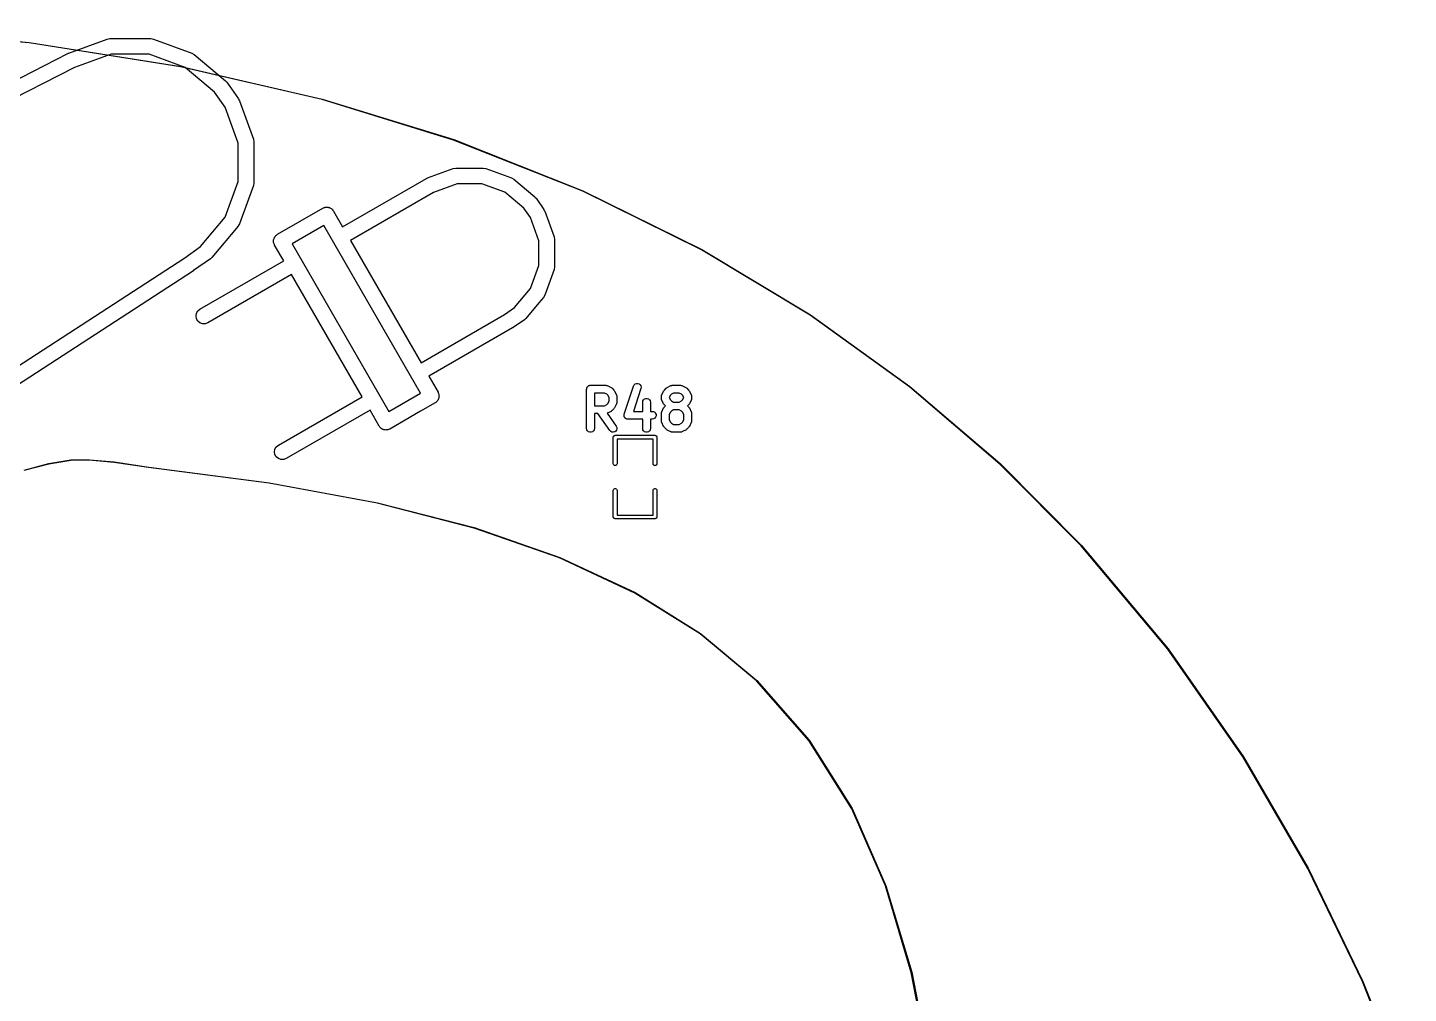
# Model space of a CAD drawing. Extents: x 69.6 to 139.6, y -158 to -61.
# Drawn here: x 110.97 to 137.38, y -79.6 to -61.12 of the extents above; entities that cross this region are included whole.
import ezdxf

# ---------------------------------------------------------------- set-up
doc = ezdxf.new("R2010")
doc.units = 0
doc.header["$MEASUREMENT"] = 0
doc.layers.add('BLACK', color=7, linetype='CONTINUOUS')

msp = doc.modelspace()

# ---------------------------------------------------------------- linework, layer by layer
at = {"layer": 'Black'}
for p, q in [((110.999, -61.4183), (107.897, -61.1342)), ((107.898, -61.1243), (111, -61.4083)), ((113.898, -61.8776), (110.999, -61.4183)), ((111, -61.4083), (111, -61.4084)), ((111, -61.4084), (111, -61.4084)), ((111, -61.4084), (113.9, -61.8678)), ((111.759, -61.6112), (112.493, -61.3439)), ((112.493, -61.3439), (112.545, -61.3349)), ((112.545, -61.3349), (113.326, -61.3349)), ((113.326, -61.3349), (113.377, -61.3439)), ((113.377, -61.3439), (114.112, -61.6112)), ((107.631, -63.7124), (111.742, -61.6185)), ((111.742, -61.6185), (111.751, -61.6158)), ((111.751, -61.6158), (111.759, -61.6112)), ((112.571, -61.6349), (111.87, -61.8899)), ((113.3, -61.6349), (112.571, -61.6349)), ((113.984, -61.884), (113.3, -61.6349)), ((114.112, -61.6112), (114.157, -61.6372)), ((114.157, -61.6372), (114.755, -62.1395)), ((111.87, -61.8899), (107.781, -63.9725)), ((116.603, -62.5008), (113.898, -61.8776)), ((113.9, -61.8678), (113.9, -61.8678)), ((113.9, -61.8678), (113.901, -61.8678)), ((113.901, -61.8678), (116.606, -62.4911)), ((114.548, -62.3566), (113.984, -61.884)), ((114.755, -62.1395), (114.768, -62.1545)), ((114.768, -62.1545), (114.782, -62.1684)), ((114.782, -62.1684), (115.007, -62.4896)), ((114.75, -62.6455), (114.548, -62.3566)), ((115.007, -62.4896), (115.015, -62.5074)), ((115.015, -62.5074), (115.025, -62.5244)), ((115.025, -62.5244), (115.292, -63.2587)), ((119.119, -63.2765), (116.603, -62.5008)), ((116.606, -62.4911), (116.606, -62.4912)), ((116.606, -62.4912), (116.606, -62.4912)), ((116.606, -62.4912), (119.122, -63.267)), ((115.001, -63.3364), (114.75, -62.6455)), ((115.001, -64.0649), (115.001, -63.3364)), ((115.292, -63.2587), (115.301, -63.31)), ((115.301, -63.31), (115.301, -64.0914)), ((121.588, -64.253), (119.119, -63.2765)), ((119.122, -63.267), (119.122, -63.2671)), ((119.122, -63.2671), (119.123, -63.2671)), ((119.123, -63.2671), (121.592, -64.2437)), ((118.623, -63.9993), (119.112, -63.8211)), ((119.112, -63.8211), (119.164, -63.8121)), ((119.164, -63.8121), (119.685, -63.8121)), ((119.685, -63.8121), (119.736, -63.8211)), ((119.736, -63.8211), (120.225, -63.9993)), ((114.752, -64.7495), (115.001, -64.0649)), ((115.292, -64.1427), (115.025, -64.877)), ((115.301, -64.0914), (115.292, -64.1427)), ((116.997, -64.9354), (118.599, -64.0104)), ((118.599, -64.0104), (118.611, -64.0059)), ((118.611, -64.0059), (118.623, -63.9993)), ((119.19, -64.1121), (118.738, -64.2767)), ((119.658, -64.1121), (119.19, -64.1121)), ((120.098, -64.2722), (119.658, -64.1121)), ((120.225, -63.9993), (120.27, -64.0254)), ((120.27, -64.0254), (120.67, -64.3602)), ((118.738, -64.2767), (117.147, -65.1952)), ((120.462, -64.5773), (120.098, -64.2722)), ((120.67, -64.3602), (120.682, -64.3752)), ((120.682, -64.3752), (120.696, -64.3891)), ((120.696, -64.3891), (120.846, -64.6033)), ((123.86, -65.3744), (121.588, -64.253)), ((121.592, -64.2437), (121.592, -64.2439)), ((121.592, -64.2439), (121.593, -64.2439)), ((121.593, -64.2439), (123.864, -65.3655)), ((115.751, -65.0773), (116.617, -64.5773)), ((116.617, -64.5773), (116.629, -64.5729)), ((116.629, -64.5729), (116.641, -64.5663)), ((116.641, -64.5663), (116.654, -64.564)), ((116.654, -64.564), (116.666, -64.5595)), ((116.666, -64.5595), (116.679, -64.5595)), ((116.679, -64.5595), (116.692, -64.5572)), ((116.692, -64.5572), (116.705, -64.5595)), ((116.705, -64.5595), (116.718, -64.5595)), ((116.718, -64.5595), (116.73, -64.564)), ((116.73, -64.564), (116.743, -64.5663)), ((116.743, -64.5663), (116.755, -64.5729)), ((116.755, -64.5729), (116.767, -64.5773)), ((116.767, -64.5773), (116.777, -64.5858)), ((116.777, -64.5858), (116.788, -64.5923)), ((116.788, -64.5923), (116.797, -64.6024)), ((116.797, -64.6024), (116.807, -64.6108)), ((116.807, -64.6108), (116.813, -64.6222)), ((116.813, -64.6222), (116.822, -64.6322)), ((116.822, -64.6322), (116.997, -64.9354)), ((120.589, -64.7592), (120.462, -64.5773)), ((120.846, -64.6033), (120.854, -64.621)), ((120.854, -64.621), (120.864, -64.638)), ((120.864, -64.638), (121.042, -65.1275)), ((114.28, -65.3127), (114.752, -64.7495)), ((114.999, -64.9221), (114.497, -65.5207)), ((115.001, -64.918), (114.999, -64.9221)), ((115.025, -64.877), (115.001, -64.918)), ((116.637, -64.9122), (116.031, -65.2622)), ((118.487, -68.1164), (116.637, -64.9122)), ((120.751, -65.2053), (120.589, -64.7592)), ((115.676, -65.2072), (115.678, -65.1943)), ((115.678, -65.2202), (115.676, -65.2072)), ((115.678, -65.1812), (115.683, -65.1689)), ((115.678, -65.1943), (115.678, -65.1812)), ((115.678, -65.2333), (115.678, -65.2202)), ((115.683, -65.1689), (115.685, -65.1559)), ((115.685, -65.1559), (115.692, -65.1446)), ((115.692, -65.1446), (115.696, -65.1322)), ((115.696, -65.1322), (115.705, -65.1222)), ((115.705, -65.1222), (115.711, -65.1108)), ((115.711, -65.1108), (115.721, -65.1024)), ((115.721, -65.1024), (115.73, -65.0923)), ((115.73, -65.0923), (115.741, -65.0858)), ((115.741, -65.0858), (115.751, -65.0773)), ((117.147, -65.1952), (118.497, -67.5334)), ((120.751, -65.6733), (120.751, -65.2053)), ((121.042, -65.1275), (121.051, -65.1788)), ((121.051, -65.1788), (121.051, -65.6998)), ((113.977, -65.5249), (114.28, -65.3127)), ((115.683, -65.2456), (115.678, -65.2333)), ((115.685, -65.2586), (115.683, -65.2456)), ((115.692, -65.2699), (115.685, -65.2586)), ((115.696, -65.2822), (115.692, -65.2699)), ((115.871, -65.5854), (115.696, -65.2822)), ((116.031, -65.2622), (117.881, -68.4664)), ((125.941, -66.627), (123.86, -65.3744)), ((123.864, -65.3655), (123.865, -65.3656)), ((123.865, -65.3656), (123.865, -65.3657)), ((123.865, -65.3657), (125.947, -66.6185)), ((110.123, -68.0288), (113.977, -65.5249)), ((114.468, -65.5472), (114.146, -65.7721)), ((114.269, -66.5104), (115.871, -65.5854)), ((114.482, -65.5333), (114.468, -65.5472)), ((114.497, -65.5207), (114.482, -65.5333)), ((120.591, -66.1131), (120.751, -65.6733)), ((121.042, -65.7511), (120.864, -66.2406)), ((121.051, -65.6998), (121.042, -65.7511)), ((114.142, -65.775), (110.273, -68.289)), ((114.144, -65.7732), (114.142, -65.775)), ((114.146, -65.7721), (114.144, -65.7732)), ((116.021, -65.8452), (114.419, -66.7702)), ((117.371, -68.1834), (116.021, -65.8452)), ((120.286, -66.4768), (120.591, -66.1131)), ((120.864, -66.2406), (120.838, -66.2857)), ((114.203, -66.589), (114.229, -66.5438)), ((114.229, -66.5438), (114.269, -66.5104)), ((120.093, -66.6117), (120.286, -66.4768)), ((120.751, -66.3891), (120.503, -66.6848)), ((120.838, -66.2857), (120.751, -66.3891)), ((114.194, -66.6403), (114.203, -66.589)), ((114.203, -66.6916), (114.194, -66.6403)), ((114.229, -66.7367), (114.203, -66.6916)), ((114.269, -66.7702), (114.229, -66.7367)), ((114.318, -66.788), (114.269, -66.7702)), ((114.37, -66.788), (114.318, -66.788)), ((114.419, -66.7702), (114.37, -66.788)), ((118.497, -67.5334), (120.093, -66.6117)), ((120.474, -66.7112), (120.26, -66.8612)), ((120.488, -66.6974), (120.474, -66.7112)), ((120.503, -66.6848), (120.488, -66.6974)), ((127.84, -67.9973), (125.941, -66.627)), ((125.947, -66.6185), (125.947, -66.6187)), ((125.947, -66.6187), (125.947, -66.6188)), ((125.947, -66.6188), (127.846, -67.9893)), ((120.249, -66.8682), (118.647, -67.7932)), ((120.254, -66.864), (120.249, -66.8682)), ((120.26, -66.8612), (120.254, -66.864)), ((118.647, -67.7932), (118.822, -68.0964)), ((117.881, -68.4664), (118.487, -68.1164)), ((118.822, -68.0964), (118.826, -68.1087)), ((118.826, -68.1087), (118.833, -68.12)), ((118.833, -68.12), (118.835, -68.133)), ((121.664, -68.0393), (121.665, -68.0328)), ((121.664, -68.7893), (121.664, -68.0393)), ((121.665, -68.0263), (121.668, -68.0201)), ((121.665, -68.0328), (121.665, -68.0263)), ((121.668, -68.0201), (121.669, -68.0136)), ((121.669, -68.0136), (121.672, -68.008)), ((121.672, -68.008), (121.674, -68.0018)), ((121.674, -68.0018), (121.679, -67.9968)), ((121.679, -67.9968), (121.682, -67.9911)), ((121.682, -67.9911), (121.687, -67.9869)), ((121.687, -67.9869), (121.691, -67.9818)), ((121.691, -67.9818), (121.697, -67.9786)), ((121.697, -67.9786), (121.702, -67.9743)), ((121.702, -67.9743), (121.708, -67.9721)), ((121.708, -67.9721), (121.714, -67.9688)), ((121.714, -67.9688), (121.72, -67.9677)), ((121.72, -67.9677), (121.726, -67.9654)), ((121.726, -67.9654), (121.733, -67.9654)), ((121.733, -67.9654), (121.739, -67.9643)), ((121.739, -67.9643), (122.025, -67.9643)), ((122.007, -68.1143), (121.814, -68.1143)), ((121.814, -68.1143), (121.814, -68.3571)), ((122.052, -68.1366), (122.007, -68.1143)), ((122.025, -67.9643), (122.029, -67.965)), ((122.029, -67.965), (122.034, -67.9648)), ((122.034, -67.9648), (122.042, -67.9673)), ((122.042, -67.9673), (122.051, -67.9688)), ((122.051, -67.9688), (122.054, -67.971)), ((122.054, -67.971), (122.059, -67.9722)), ((122.059, -67.9722), (122.13, -68.0079)), ((122.13, -68.0079), (122.14, -68.0151)), ((122.14, -68.0151), (122.149, -68.022)), ((122.149, -68.022), (122.185, -68.0577)), ((122.185, -68.0577), (122.192, -68.0675)), ((122.192, -68.0675), (122.199, -68.0772)), ((122.199, -68.0772), (122.235, -68.1486)), ((122.382, -68.5156), (122.561, -67.9799)), ((122.703, -68.0273), (122.558, -68.4643)), ((122.561, -67.9799), (122.573, -67.9569)), ((122.573, -67.9569), (122.593, -67.9397)), ((122.593, -67.9397), (122.617, -67.9301)), ((122.617, -67.9301), (122.643, -67.9294)), ((122.643, -67.9294), (122.668, -67.9376)), ((122.668, -67.9376), (122.688, -67.9538)), ((122.688, -67.9538), (122.702, -67.976)), ((122.702, -67.976), (122.707, -68.0015)), ((122.707, -68.0015), (122.703, -68.0273)), ((123.101, -68.1486), (123.136, -68.0772)), ((123.136, -68.0772), (123.144, -68.0675)), ((123.144, -68.0675), (123.151, -68.0577)), ((123.151, -68.0577), (123.186, -68.022)), ((123.186, -68.022), (123.196, -68.0151)), ((123.196, -68.0151), (123.206, -68.0079)), ((123.206, -68.0079), (123.277, -67.9722)), ((123.277, -67.9722), (123.281, -67.971)), ((123.281, -67.971), (123.285, -67.9688)), ((123.328, -68.1143), (123.284, -68.1366)), ((123.285, -67.9688), (123.294, -67.9673)), ((123.294, -67.9673), (123.302, -67.9648)), ((123.302, -67.9648), (123.306, -67.965)), ((123.306, -67.965), (123.311, -67.9643)), ((123.311, -67.9643), (123.454, -67.9643)), ((123.436, -68.1143), (123.328, -68.1143)), ((123.481, -68.1366), (123.436, -68.1143)), ((123.454, -67.9643), (123.458, -67.965)), ((123.458, -67.965), (123.462, -67.9648)), ((123.462, -67.9648), (123.471, -67.9673)), ((123.471, -67.9673), (123.479, -67.9688)), ((123.479, -67.9688), (123.483, -67.971)), ((123.483, -67.971), (123.487, -67.9722)), ((123.487, -67.9722), (123.559, -68.0079)), ((123.559, -68.0079), (123.568, -68.0151)), ((123.568, -68.0151), (123.578, -68.022)), ((123.578, -68.022), (123.614, -68.0577)), ((123.614, -68.0577), (123.621, -68.0675)), ((123.621, -68.0675), (123.628, -68.0772)), ((123.628, -68.0772), (123.664, -68.1486)), ((129.564, -69.4714), (127.84, -67.9973)), ((127.846, -67.9893), (127.846, -67.9894)), ((127.846, -67.9894), (127.847, -67.9895)), ((127.847, -67.9895), (129.571, -69.464)), ((115.769, -69.1084), (117.371, -68.1834)), ((118.767, -68.3013), (118.487, -68.4629)), ((118.777, -68.2928), (118.767, -68.3013)), ((118.788, -68.2863), (118.777, -68.2928)), ((118.797, -68.2762), (118.788, -68.2863)), ((118.807, -68.2678), (118.797, -68.2762)), ((118.813, -68.2564), (118.807, -68.2678)), ((118.822, -68.2464), (118.813, -68.2564)), ((118.826, -68.234), (118.822, -68.2464)), ((118.833, -68.2227), (118.826, -68.234)), ((118.835, -68.2097), (118.833, -68.2227)), ((118.835, -68.133), (118.84, -68.1453)), ((118.84, -68.1974), (118.835, -68.2097)), ((118.84, -68.1453), (118.84, -68.1584)), ((118.84, -68.1584), (118.842, -68.1714)), ((118.842, -68.1714), (118.84, -68.1843)), ((118.84, -68.1843), (118.84, -68.1974)), ((121.814, -68.3571), (122.007, -68.3571)), ((122.007, -68.3571), (122.052, -68.3348)), ((122.071, -68.1551), (122.052, -68.1366)), ((122.052, -68.3348), (122.071, -68.3163)), ((122.093, -68.1998), (122.071, -68.1551)), ((122.071, -68.3163), (122.093, -68.2716)), ((122.093, -68.2716), (122.093, -68.1998)), ((122.199, -68.3943), (122.192, -68.4039)), ((122.235, -68.3228), (122.199, -68.3943)), ((122.235, -68.1486), (122.236, -68.1527)), ((122.236, -68.3187), (122.235, -68.3228)), ((122.236, -68.1527), (122.238, -68.1565)), ((122.238, -68.3149), (122.236, -68.3187)), ((122.238, -68.1565), (122.24, -68.1651)), ((122.24, -68.3063), (122.238, -68.3149)), ((122.24, -68.1651), (122.242, -68.1736)), ((122.242, -68.2979), (122.24, -68.3063)), ((122.242, -68.1736), (122.242, -68.1779)), ((122.242, -68.1779), (122.243, -68.1821)), ((122.243, -68.2893), (122.242, -68.2935)), ((122.242, -68.2935), (122.242, -68.2979)), ((122.243, -68.1821), (122.243, -68.2893)), ((122.736, -68.2893), (122.74, -68.2636)), ((122.736, -68.4643), (122.736, -68.2893)), ((122.74, -68.2636), (122.753, -68.2411)), ((122.753, -68.2411), (122.773, -68.2243)), ((122.773, -68.2243), (122.798, -68.2154)), ((122.798, -68.2154), (122.824, -68.2154)), ((122.824, -68.2154), (122.848, -68.2243)), ((122.848, -68.2243), (122.868, -68.2411)), ((122.868, -68.2411), (122.881, -68.2636)), ((122.881, -68.2636), (122.886, -68.2893)), ((122.886, -68.2893), (122.886, -68.4643)), ((123.093, -68.1736), (123.096, -68.1651)), ((123.094, -68.1779), (123.093, -68.1736)), ((123.093, -68.1821), (123.094, -68.1779)), ((123.093, -68.2179), (123.093, -68.1821)), ((123.094, -68.2221), (123.093, -68.2179)), ((123.093, -68.2264), (123.094, -68.2221)), ((123.096, -68.2349), (123.093, -68.2264)), ((123.096, -68.1651), (123.097, -68.1565)), ((123.097, -68.2435), (123.096, -68.2349)), ((123.097, -68.1565), (123.1, -68.1527)), ((123.1, -68.2473), (123.097, -68.2435)), ((123.1, -68.1527), (123.101, -68.1486)), ((123.101, -68.2514), (123.1, -68.2473)), ((123.136, -68.3228), (123.101, -68.2514)), ((123.144, -68.3325), (123.136, -68.3228)), ((123.136, -68.3986), (123.144, -68.3889)), ((123.151, -68.3423), (123.144, -68.3325)), ((123.144, -68.3889), (123.151, -68.3791)), ((123.169, -68.3607), (123.151, -68.3423)), ((123.151, -68.3791), (123.169, -68.3607)), ((123.265, -68.1551), (123.243, -68.1998)), ((123.243, -68.1998), (123.243, -68.2002)), ((123.243, -68.2002), (123.265, -68.2449)), ((123.284, -68.1366), (123.265, -68.1551)), ((123.265, -68.2449), (123.284, -68.2634)), ((123.284, -68.2634), (123.328, -68.2857)), ((123.328, -68.2857), (123.436, -68.2857)), ((123.436, -68.2857), (123.481, -68.2634)), ((123.499, -68.1551), (123.481, -68.1366)), ((123.481, -68.2634), (123.499, -68.2449)), ((123.521, -68.1998), (123.499, -68.1551)), ((123.499, -68.2449), (123.521, -68.2002)), ((123.521, -68.2002), (123.521, -68.1998)), ((123.614, -68.3423), (123.595, -68.3607)), ((123.595, -68.3607), (123.614, -68.3791)), ((123.621, -68.3325), (123.614, -68.3423)), ((123.614, -68.3791), (123.621, -68.3889)), ((123.628, -68.3228), (123.621, -68.3325)), ((123.621, -68.3889), (123.628, -68.3986)), ((123.664, -68.2514), (123.628, -68.3228)), ((123.664, -68.1486), (123.665, -68.1527)), ((123.665, -68.2473), (123.664, -68.2514)), ((123.665, -68.1527), (123.667, -68.1565)), ((123.667, -68.2435), (123.665, -68.2473)), ((123.667, -68.1565), (123.668, -68.1651)), ((123.668, -68.2349), (123.667, -68.2435)), ((123.668, -68.1651), (123.671, -68.1736)), ((123.671, -68.2264), (123.668, -68.2349)), ((123.671, -68.1736), (123.671, -68.1779)), ((123.671, -68.1779), (123.671, -68.1821)), ((123.671, -68.1821), (123.671, -68.2179)), ((123.671, -68.2179), (123.671, -68.2221)), ((123.671, -68.2221), (123.671, -68.2264)), ((117.521, -68.4432), (115.919, -69.3682)), ((117.696, -68.7464), (117.521, -68.4432)), ((118.487, -68.4629), (117.901, -68.8013)), ((121.879, -68.5071), (121.814, -68.5071)), ((121.814, -68.5071), (121.814, -68.7893)), ((122.106, -68.8323), (121.879, -68.5071)), ((122.059, -68.4992), (122.057, -68.4998)), ((122.057, -68.4998), (122.229, -68.7463)), ((122.13, -68.4635), (122.059, -68.4992)), ((122.14, -68.4563), (122.13, -68.4635)), ((122.149, -68.4495), (122.14, -68.4563)), ((122.185, -68.4137), (122.149, -68.4495)), ((122.192, -68.4039), (122.185, -68.4137)), ((122.379, -68.5413), (122.38, -68.5338)), ((122.38, -68.5468), (122.379, -68.5413)), ((122.38, -68.5263), (122.382, -68.521)), ((122.38, -68.5338), (122.38, -68.5263)), ((122.38, -68.5523), (122.38, -68.5468)), ((122.382, -68.5594), (122.38, -68.5523)), ((122.382, -68.521), (122.382, -68.5156)), ((122.384, -68.5669), (122.382, -68.5594)), ((122.387, -68.5716), (122.384, -68.5669)), ((122.389, -68.5768), (122.387, -68.5716)), ((122.393, -68.5826), (122.389, -68.5768)), ((122.397, -68.589), (122.393, -68.5826)), ((122.402, -68.5925), (122.397, -68.589)), ((122.405, -68.5967), (122.402, -68.5925)), ((122.412, -68.6005), (122.405, -68.5967)), ((122.418, -68.6052), (122.412, -68.6005)), ((122.423, -68.607), (122.418, -68.6052)), ((122.428, -68.6098), (122.423, -68.607)), ((122.435, -68.6111), (122.428, -68.6098)), ((122.443, -68.6135), (122.435, -68.6111)), ((122.448, -68.6133), (122.443, -68.6135)), ((122.454, -68.6143), (122.448, -68.6133)), ((122.736, -68.6143), (122.454, -68.6143)), ((122.558, -68.4643), (122.736, -68.4643)), ((122.736, -68.7893), (122.736, -68.6143)), ((122.886, -68.4643), (122.918, -68.4643)), ((122.918, -68.6143), (122.886, -68.6143)), ((122.886, -68.6143), (122.886, -68.7893)), ((122.918, -68.4643), (122.944, -68.4688)), ((122.944, -68.6098), (122.918, -68.6143)), ((122.944, -68.4688), (122.966, -68.4818)), ((122.966, -68.5967), (122.944, -68.6098)), ((122.966, -68.4818), (122.983, -68.5018)), ((122.983, -68.5768), (122.966, -68.5967)), ((122.983, -68.5018), (122.992, -68.5263)), ((122.992, -68.5523), (122.983, -68.5768)), ((122.992, -68.5263), (122.992, -68.5523)), ((123.093, -68.495), (123.096, -68.4866)), ((123.094, -68.4993), (123.093, -68.495)), ((123.093, -68.5036), (123.094, -68.4993)), ((123.093, -68.6464), (123.093, -68.5036)), ((123.094, -68.6507), (123.093, -68.6464)), ((123.093, -68.655), (123.094, -68.6507)), ((123.096, -68.6634), (123.093, -68.655)), ((123.096, -68.4866), (123.097, -68.4779)), ((123.097, -68.4779), (123.1, -68.4742)), ((123.1, -68.4742), (123.101, -68.47)), ((123.101, -68.47), (123.136, -68.3986)), ((123.265, -68.4766), (123.243, -68.5213)), ((123.243, -68.5213), (123.243, -68.6287)), ((123.243, -68.6287), (123.265, -68.6734)), ((123.284, -68.4581), (123.265, -68.4766)), ((123.328, -68.4357), (123.284, -68.4581)), ((123.436, -68.4357), (123.328, -68.4357)), ((123.481, -68.4581), (123.436, -68.4357)), ((123.499, -68.4766), (123.481, -68.4581)), ((123.521, -68.5213), (123.499, -68.4766)), ((123.499, -68.6734), (123.521, -68.6287)), ((123.521, -68.6287), (123.521, -68.5213)), ((123.628, -68.3986), (123.664, -68.47)), ((123.664, -68.47), (123.665, -68.4742)), ((123.665, -68.4742), (123.667, -68.4779)), ((123.667, -68.4779), (123.668, -68.4866)), ((123.668, -68.4866), (123.671, -68.495)), ((123.671, -68.655), (123.668, -68.6634)), ((123.671, -68.495), (123.671, -68.4993)), ((123.671, -68.4993), (123.671, -68.5036)), ((123.671, -68.5036), (123.671, -68.6464)), ((123.671, -68.6464), (123.671, -68.6507)), ((123.671, -68.6507), (123.671, -68.655)), ((117.705, -68.7564), (117.696, -68.7464)), ((117.711, -68.7678), (117.705, -68.7564)), ((117.721, -68.7762), (117.711, -68.7678)), ((117.73, -68.7863), (117.721, -68.7762)), ((117.741, -68.7928), (117.73, -68.7863)), ((117.751, -68.8013), (117.741, -68.7928)), ((117.763, -68.8057), (117.751, -68.8013)), ((117.775, -68.8123), (117.763, -68.8057)), ((117.788, -68.8146), (117.775, -68.8123)), ((117.8, -68.8191), (117.788, -68.8146)), ((117.813, -68.8191), (117.8, -68.8191)), ((117.826, -68.8214), (117.813, -68.8191)), ((117.839, -68.8191), (117.826, -68.8214)), ((117.852, -68.8191), (117.839, -68.8191)), ((117.864, -68.8146), (117.852, -68.8191)), ((117.877, -68.8123), (117.864, -68.8146)), ((117.889, -68.8057), (117.877, -68.8123)), ((117.901, -68.8013), (117.889, -68.8057)), ((121.669, -68.8149), (121.664, -68.7893)), ((121.682, -68.8375), (121.669, -68.8149)), ((121.702, -68.8542), (121.682, -68.8375)), ((121.726, -68.8631), (121.702, -68.8542)), ((121.752, -68.8631), (121.726, -68.8631)), ((121.777, -68.8542), (121.752, -68.8631)), ((121.797, -68.8375), (121.777, -68.8542)), ((121.81, -68.8149), (121.797, -68.8375)), ((121.814, -68.7893), (121.81, -68.8149)), ((122.125, -68.8507), (122.106, -68.8323)), ((122.148, -68.8617), (122.125, -68.8507)), ((122.174, -68.864), (122.148, -68.8617)), ((122.2, -68.8573), (122.174, -68.864)), ((122.221, -68.8423), (122.2, -68.8573)), ((122.2, -68.924), (122.203, -68.923)), ((122.203, -68.923), (122.206, -68.923)), ((122.206, -68.923), (122.209, -68.9224)), ((122.209, -68.9224), (122.971, -68.9224)), ((122.236, -68.821), (122.221, -68.8423)), ((122.229, -68.7463), (122.24, -68.7699)), ((122.243, -68.7958), (122.236, -68.821)), ((122.24, -68.7699), (122.243, -68.7958)), ((122.74, -68.8149), (122.736, -68.7893)), ((122.753, -68.8375), (122.74, -68.8149)), ((122.773, -68.8542), (122.753, -68.8375)), ((122.798, -68.8631), (122.773, -68.8542)), ((122.824, -68.8631), (122.798, -68.8631)), ((122.848, -68.8542), (122.824, -68.8631)), ((122.868, -68.8375), (122.848, -68.8542)), ((122.881, -68.8149), (122.868, -68.8375)), ((122.886, -68.7893), (122.881, -68.8149)), ((122.971, -68.9224), (122.974, -68.923)), ((122.974, -68.923), (122.977, -68.923)), ((122.977, -68.923), (122.98, -68.924)), ((123.097, -68.6721), (123.096, -68.6634)), ((123.1, -68.6758), (123.097, -68.6721)), ((123.101, -68.68), (123.1, -68.6758)), ((123.136, -68.7514), (123.101, -68.68)), ((123.144, -68.7611), (123.136, -68.7514)), ((123.151, -68.7709), (123.144, -68.7611)), ((123.186, -68.8066), (123.151, -68.7709)), ((123.196, -68.8135), (123.186, -68.8066)), ((123.206, -68.8207), (123.196, -68.8135)), ((123.277, -68.8564), (123.206, -68.8207)), ((123.265, -68.6734), (123.284, -68.6919)), ((123.281, -68.8576), (123.277, -68.8564)), ((123.285, -68.8598), (123.281, -68.8576)), ((123.284, -68.6919), (123.328, -68.7143)), ((123.294, -68.8613), (123.285, -68.8598)), ((123.302, -68.8638), (123.294, -68.8613)), ((123.306, -68.8635), (123.302, -68.8638)), ((123.311, -68.8643), (123.306, -68.8635)), ((123.454, -68.8643), (123.311, -68.8643)), ((123.328, -68.7143), (123.436, -68.7143)), ((123.436, -68.7143), (123.481, -68.6919)), ((123.458, -68.8635), (123.454, -68.8643)), ((123.462, -68.8638), (123.458, -68.8635)), ((123.471, -68.8613), (123.462, -68.8638)), ((123.479, -68.8598), (123.471, -68.8613)), ((123.483, -68.8576), (123.479, -68.8598)), ((123.481, -68.6919), (123.499, -68.6734)), ((123.487, -68.8564), (123.483, -68.8576)), ((123.521, -68.8392), (123.487, -68.8564)), ((123.559, -68.8207), (123.521, -68.8392)), ((123.568, -68.8135), (123.559, -68.8207)), ((123.578, -68.8066), (123.568, -68.8135)), ((123.614, -68.7709), (123.578, -68.8066)), ((123.621, -68.7611), (123.614, -68.7709)), ((123.628, -68.7514), (123.621, -68.7611)), ((123.664, -68.68), (123.628, -68.7514)), ((123.665, -68.6758), (123.664, -68.68)), ((123.667, -68.6721), (123.665, -68.6758)), ((123.668, -68.6634), (123.667, -68.6721)), ((115.694, -69.2383), (115.703, -69.187)), ((115.703, -69.187), (115.729, -69.1419)), ((115.729, -69.1419), (115.769, -69.1084)), ((122.173, -68.958), (122.174, -68.9549)), ((122.173, -69.466), (122.173, -68.958)), ((122.174, -68.9518), (122.175, -68.9489)), ((122.174, -68.9549), (122.174, -68.9518)), ((122.175, -68.9489), (122.176, -68.9458)), ((122.176, -68.9458), (122.177, -68.9431)), ((122.177, -68.9431), (122.178, -68.9402)), ((122.178, -68.9402), (122.18, -68.9378)), ((122.18, -68.9378), (122.182, -68.9351)), ((122.182, -68.9351), (122.184, -68.9331)), ((122.184, -68.9331), (122.186, -68.9308)), ((122.186, -68.9308), (122.189, -68.9292)), ((122.189, -68.9292), (122.191, -68.9272)), ((122.191, -68.9272), (122.194, -68.9261)), ((122.194, -68.9261), (122.197, -68.9246)), ((122.197, -68.9246), (122.2, -68.924)), ((122.935, -68.9936), (122.245, -68.9936)), ((122.245, -68.9936), (122.245, -69.466)), ((122.935, -69.466), (122.935, -68.9936)), ((122.98, -68.924), (122.983, -68.9246)), ((122.983, -68.9246), (122.986, -68.9261)), ((122.986, -68.9261), (122.989, -68.9272)), ((122.989, -68.9272), (122.991, -68.9292)), ((122.991, -68.9292), (122.994, -68.9308)), ((122.994, -68.9308), (122.996, -68.9331)), ((122.996, -68.9331), (122.998, -68.9351)), ((122.998, -68.9351), (123, -68.9378)), ((123, -68.9378), (123.002, -68.9402)), ((123.002, -68.9402), (123.003, -68.9431)), ((123.003, -68.9431), (123.004, -68.9458)), ((123.004, -68.9458), (123.005, -68.9489)), ((123.005, -68.9489), (123.006, -68.9518)), ((123.006, -68.9518), (123.006, -68.9549)), ((123.006, -68.9549), (123.007, -68.958)), ((123.007, -68.958), (123.007, -69.466)), ((111.377, -69.4628), (111.8, -69.3919)), ((111.801, -69.4018), (111.379, -69.4726)), ((111.8, -69.3919), (111.801, -69.3918)), ((111.8, -69.3919), (111.8, -69.3919)), ((111.801, -69.3918), (112.153, -69.3888)), ((112.152, -69.3988), (111.801, -69.4018)), ((112.628, -69.4415), (112.152, -69.3988)), ((112.153, -69.3888), (112.153, -69.3889)), ((112.153, -69.3889), (112.153, -69.3888)), ((112.153, -69.3888), (112.629, -69.4315)), ((113.286, -69.5385), (112.628, -69.4415)), ((112.629, -69.4315), (112.629, -69.4315)), ((112.629, -69.4315), (112.629, -69.4315)), ((112.629, -69.4315), (113.288, -69.5286)), ((115.703, -69.2896), (115.694, -69.2383)), ((115.729, -69.3348), (115.703, -69.2896)), ((115.769, -69.3682), (115.729, -69.3348)), ((115.818, -69.3861), (115.769, -69.3682)), ((115.87, -69.3861), (115.818, -69.3861)), ((115.919, -69.3682), (115.87, -69.3861)), ((110.905, -69.5871), (111.377, -69.4629)), ((111.379, -69.4726), (110.908, -69.5968)), ((111.377, -69.4629), (111.377, -69.4628)), ((111.377, -69.4628), (111.377, -69.4628)), ((115.592, -69.8389), (113.286, -69.5385)), ((113.286, -69.5385), (113.286, -69.5385)), ((113.286, -69.5385), (113.286, -69.5385)), ((113.288, -69.5286), (115.593, -69.829)), ((122.176, -69.4782), (122.173, -69.466)), ((122.182, -69.4889), (122.176, -69.4782)), ((122.191, -69.4968), (122.182, -69.4889)), ((122.203, -69.501), (122.191, -69.4968)), ((122.215, -69.501), (122.203, -69.501)), ((122.227, -69.4968), (122.215, -69.501)), ((122.236, -69.4889), (122.227, -69.4968)), ((122.242, -69.4782), (122.236, -69.4889)), ((122.245, -69.466), (122.242, -69.4782)), ((122.938, -69.4782), (122.935, -69.466)), ((122.944, -69.4889), (122.938, -69.4782)), ((122.953, -69.4968), (122.944, -69.4889)), ((122.965, -69.501), (122.953, -69.4968)), ((122.977, -69.501), (122.965, -69.501)), ((122.989, -69.4968), (122.977, -69.501)), ((122.998, -69.4889), (122.989, -69.4968)), ((123.004, -69.4782), (122.998, -69.4889)), ((123.007, -69.466), (123.004, -69.4782)), ((131.121, -71.0359), (129.564, -69.4714)), ((129.571, -69.464), (129.571, -69.4641)), ((129.571, -69.4641), (129.571, -69.4642)), ((129.571, -69.4642), (131.128, -71.029)), ((117.663, -70.2226), (115.592, -69.8389)), ((115.593, -69.829), (115.593, -69.8291)), ((115.593, -69.8291), (115.594, -69.8291)), ((115.594, -69.8291), (117.665, -70.2128)), ((122.173, -69.974), (122.176, -69.9618)), ((122.173, -70.482), (122.173, -69.974)), ((122.176, -69.9618), (122.182, -69.9511)), ((122.182, -69.9511), (122.191, -69.9432)), ((122.191, -69.9432), (122.203, -69.939)), ((122.203, -69.939), (122.215, -69.939)), ((122.215, -69.939), (122.227, -69.9432)), ((122.227, -69.9432), (122.236, -69.9511)), ((122.236, -69.9511), (122.242, -69.9618)), ((122.242, -69.9618), (122.245, -69.974)), ((122.245, -69.974), (122.245, -70.4464)), ((122.935, -69.974), (122.938, -69.9618)), ((122.935, -70.4464), (122.935, -69.974)), ((122.938, -69.9618), (122.944, -69.9511)), ((122.944, -69.9511), (122.953, -69.9432)), ((122.953, -69.9432), (122.965, -69.939)), ((122.965, -69.939), (122.977, -69.939)), ((122.977, -69.939), (122.989, -69.9432)), ((122.989, -69.9432), (122.998, -69.9511)), ((122.998, -69.9511), (123.004, -69.9618)), ((123.004, -69.9618), (123.007, -69.974)), ((123.007, -69.974), (123.007, -70.482)), ((119.511, -70.696), (117.663, -70.2226)), ((117.665, -70.2128), (117.665, -70.2129)), ((117.665, -70.2129), (117.665, -70.2129)), ((117.665, -70.2129), (119.513, -70.6864)), ((122.174, -70.4851), (122.173, -70.482)), ((122.174, -70.4882), (122.174, -70.4851)), ((122.175, -70.4911), (122.174, -70.4882)), ((122.176, -70.4942), (122.175, -70.4911)), ((122.177, -70.4969), (122.176, -70.4942)), ((122.178, -70.4998), (122.177, -70.4969)), ((122.18, -70.5022), (122.178, -70.4998)), ((122.182, -70.5049), (122.18, -70.5022)), ((122.184, -70.5069), (122.182, -70.5049)), ((122.186, -70.5092), (122.184, -70.5069)), ((122.245, -70.4464), (122.935, -70.4464)), ((122.996, -70.5069), (122.994, -70.5092)), ((122.998, -70.5049), (122.996, -70.5069)), ((123, -70.5022), (122.998, -70.5049)), ((123.002, -70.4998), (123, -70.5022)), ((123.003, -70.4969), (123.002, -70.4998)), ((123.004, -70.4942), (123.003, -70.4969)), ((123.005, -70.4911), (123.004, -70.4942)), ((123.006, -70.4882), (123.005, -70.4911)), ((123.007, -70.482), (123.006, -70.4851)), ((123.006, -70.4851), (123.006, -70.4882)), ((121.148, -71.2657), (119.511, -70.696)), ((119.513, -70.6864), (119.514, -70.6865)), ((119.514, -70.6865), (119.514, -70.6865)), ((119.514, -70.6865), (121.151, -71.2563)), ((122.189, -70.5108), (122.186, -70.5092)), ((122.191, -70.5128), (122.189, -70.5108)), ((122.194, -70.5139), (122.191, -70.5128)), ((122.197, -70.5154), (122.194, -70.5139)), ((122.2, -70.516), (122.197, -70.5154)), ((122.203, -70.517), (122.2, -70.516)), ((122.206, -70.517), (122.203, -70.517)), ((122.209, -70.5176), (122.206, -70.517)), ((122.971, -70.5176), (122.209, -70.5176)), ((122.974, -70.517), (122.971, -70.5176)), ((122.977, -70.517), (122.974, -70.517)), ((122.98, -70.516), (122.977, -70.517)), ((122.983, -70.5154), (122.98, -70.516)), ((122.986, -70.5139), (122.983, -70.5154)), ((122.989, -70.5128), (122.986, -70.5139)), ((122.991, -70.5108), (122.989, -70.5128)), ((122.994, -70.5092), (122.991, -70.5108)), ((132.779, -73.0132), (131.121, -71.0359)), ((131.128, -71.029), (131.128, -71.0292)), ((131.128, -71.0292), (131.129, -71.0293)), ((131.129, -71.0293), (132.787, -73.007)), ((122.585, -71.9381), (121.148, -71.2657)), ((121.151, -71.2563), (121.151, -71.2565)), ((121.151, -71.2565), (121.152, -71.2565)), ((121.152, -71.2565), (122.59, -71.9292)), ((123.836, -72.7198), (122.585, -71.9381)), ((122.59, -71.9292), (122.59, -71.9294)), ((122.59, -71.9294), (122.59, -71.9295)), ((122.59, -71.9295), (123.841, -72.7115)), ((124.91, -73.6173), (123.836, -72.7198)), ((123.841, -72.7115), (123.841, -72.7118)), ((123.841, -72.7118), (123.842, -72.712)), ((123.842, -72.712), (124.917, -73.6099)), ((134.22, -75.0773), (132.779, -73.0132)), ((132.787, -73.007), (132.787, -73.0072)), ((132.787, -73.0072), (132.787, -73.0073)), ((132.787, -73.0073), (134.228, -75.0717)), ((125.915, -74.7611), (124.91, -73.6173)), ((124.917, -73.6099), (124.917, -73.6102)), ((124.917, -73.6102), (124.917, -73.6104)), ((124.917, -73.6104), (125.923, -74.7548)), ((126.733, -76.0656), (125.915, -74.7611)), ((125.923, -74.7548), (125.923, -74.7551)), ((125.923, -74.7551), (125.923, -74.7554)), ((125.923, -74.7554), (126.741, -76.0606)), ((135.456, -77.2045), (134.22, -75.0773)), ((134.228, -75.0717), (134.228, -75.0719)), ((134.228, -75.0719), (134.228, -75.0721)), ((134.228, -75.0721), (135.465, -77.1996)), ((127.38, -77.54), (126.733, -76.0656)), ((126.741, -76.0606), (126.741, -76.0609)), ((126.741, -76.0609), (126.742, -76.0612)), ((126.742, -76.0612), (127.389, -77.5362)), ((136.502, -79.3712), (135.456, -77.2045)), ((135.465, -77.1996), (135.465, -77.1998)), ((135.465, -77.1998), (135.465, -77.2)), ((135.465, -77.2), (136.512, -79.367)), ((127.873, -79.1933), (127.38, -77.54)), ((127.389, -77.5362), (127.389, -77.5365)), ((127.389, -77.5365), (127.389, -77.5368)), ((127.389, -77.5368), (127.883, -79.1906)), ((128.228, -81.0345), (127.873, -79.1933)), ((127.883, -79.1906), (127.883, -79.1909)), ((127.883, -79.1909), (127.883, -79.1911)), ((127.883, -79.1911), (128.238, -81.0328)), ((137.371, -81.5539), (136.502, -79.3712)), ((136.512, -79.367), (136.512, -79.3672)), ((136.512, -79.3672), (136.512, -79.3674)), ((136.512, -79.3674), (137.38, -81.5504))]:
    msp.add_line(p, q, dxfattribs=at)

doc.saveas('drawing.dxf')
